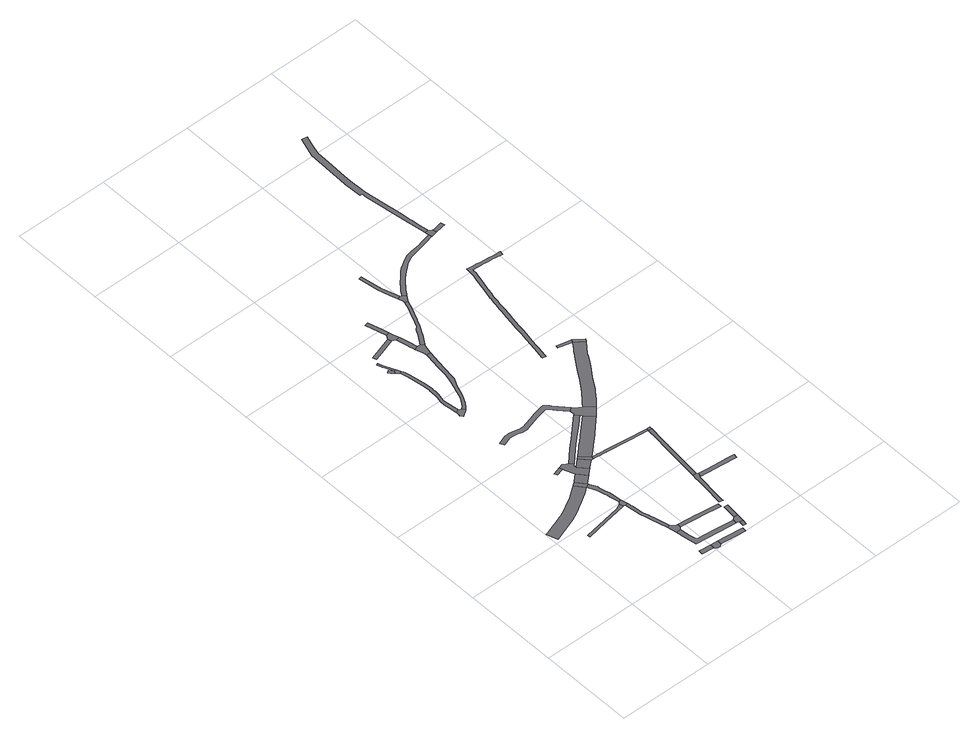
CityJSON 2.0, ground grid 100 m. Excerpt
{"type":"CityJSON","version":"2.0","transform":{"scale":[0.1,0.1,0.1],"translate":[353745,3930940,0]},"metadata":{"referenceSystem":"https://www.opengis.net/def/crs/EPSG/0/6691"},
"CityObjects":{
"road1":{"type":"Road","attributes":{"RoadStructureAttribute.sectionType":"1"},"geometry":[{"type":"MultiSurface","lod":"1","boundaries":[[[0,1,2,3,4,5,6,7,8,9,10,11,12,13,14,15,16,17,18,19,20,21,22,23,24,25,26,27,28,29,30,31,32]]]}]},
"road2":{"type":"Road","attributes":{"RoadStructureAttribute.sectionType":"1"},"geometry":[{"type":"MultiSurface","lod":"1","boundaries":[[[33,34,35,36,37,38,39,40,41]]]}]},
"road3":{"type":"Road","attributes":{"RoadStructureAttribute.sectionType":"1"},"geometry":[{"type":"MultiSurface","lod":"1","boundaries":[[[42,43,44,45]]]}]},
"road4":{"type":"Road","geometry":[{"type":"MultiSurface","lod":"1","boundaries":[[[46,47,48,49,50,51,52]]]}]},
"road5":{"type":"Road","attributes":{"RoadStructureAttribute.sectionType":"1"},"geometry":[{"type":"MultiSurface","lod":"1","boundaries":[[[47,53,54,55,56,57,58,59,60,61,62,63,64,65,66,67,48]]]}]},
"road6":{"type":"Road","geometry":[{"type":"MultiSurface","lod":"1","boundaries":[[[68,69,70,45,44,71]]]}]},
"road7":{"type":"Road","geometry":[{"type":"MultiSurface","lod":"1","boundaries":[[[72,73,41,40,64,63,74,75]]]}]},
"road8":{"type":"Road","geometry":[{"type":"MultiSurface","lod":"1","boundaries":[[[76,77,78,0,32,79]]]}]},
"road9":{"type":"Road","attributes":{"RoadStructureAttribute.sectionType":"1"},"geometry":[{"type":"MultiSurface","lod":"1","boundaries":[[[80,81,82,83,84,85,86,87,88,89,90,72,75,91,92,93,94,95,96,97,98,99,100,101,79,32]]]}]},
"road10":{"type":"Road","attributes":{"RoadStructureAttribute.sectionType":"1"},"geometry":[{"type":"MultiSurface","lod":"1","boundaries":[[[102,103,104,105,106]]]}]},
"road11":{"type":"Road","attributes":{"RoadStructureAttribute.sectionType":"1"},"geometry":[{"type":"MultiSurface","lod":"1","boundaries":[[[107,108,77,76,109]]]}]},
"road12":{"type":"Road","attributes":{"RoadStructureAttribute.sectionType":"1"},"geometry":[{"type":"MultiSurface","lod":"1","boundaries":[[[49,110,111,112,113,114,115,116,117,118,119,50]]]}]},
"road13":{"type":"Road","geometry":[{"type":"MultiSurface","lod":"1","boundaries":[[[120,121,122,123,102,106,124,107,109,125,126,127,128,129]]]}]},
"road14":{"type":"Road","attributes":{"RoadStructureAttribute.sectionType":"1"},"geometry":[{"type":"MultiSurface","lod":"1","boundaries":[[[69,130,131,132,133,134,70]]]}]},
"road15":{"type":"Road","geometry":[{"type":"MultiSurface","lod":"1","boundaries":[[[135,136,137,138,139,140,141,142,143,144,145,146,147]]]}]},
"road16":{"type":"Road","attributes":{"RoadStructureAttribute.sectionType":"1"},"geometry":[{"type":"MultiSurface","lod":"1","boundaries":[[[51,148,149,150,151,152,153,52]]]}]},
"road17":{"type":"Road","attributes":{"RoadStructureAttribute.sectionType":"1"},"geometry":[{"type":"MultiSurface","lod":"1","boundaries":[[[126,154,155,156,127]]]}]},
"road18":{"type":"Road","attributes":{"RoadStructureAttribute.sectionType":"1"},"geometry":[{"type":"MultiSurface","lod":"1","boundaries":[[[146,157,158,159,160,161,162,163,164,165,166,167,168,169,170,171,172,173,174,175,176,177,178,179,180,181,182,147]]]}]},
"road19":{"type":"Road","geometry":[{"type":"MultiSurface","lod":"1","boundaries":[[[156,155,183,184,185]]]}]},
"road20":{"type":"Road","attributes":{"RoadStructureAttribute.sectionType":"1"},"geometry":[{"type":"MultiSurface","lod":"1","boundaries":[[[186,187,188,189,190,191]]]}]},
"road21":{"type":"Road","attributes":{"RoadStructureAttribute.sectionType":"1"},"geometry":[{"type":"MultiSurface","lod":"1","boundaries":[[[192,193,194,195,196,197,198,199,200,191]]]}]},
"road22":{"type":"Road","attributes":{"RoadStructureAttribute.sectionType":"1"},"geometry":[{"type":"MultiSurface","lod":"1","boundaries":[[[201,202,203,204]]]}]},
"road23":{"type":"Road","geometry":[{"type":"MultiSurface","lod":"1","boundaries":[[[190,205,169,168,192,191]]]}]},
"road24":{"type":"Road","geometry":[{"type":"MultiSurface","lod":"1","boundaries":[[[206,114,113,207,203,202,208,209]]]}]},
"road25":{"type":"Road","geometry":[{"type":"MultiSurface","lod":"1","boundaries":[[[206,209,210,211]]]}]},
"road26":{"type":"Road","attributes":{"RoadStructureAttribute.sectionType":"1"},"geometry":[{"type":"MultiSurface","lod":"1","boundaries":[[[212,213,214,215,216,217,218,219,220,221,222,223,224,225,226,227,228,229,230,231,232,233,234,235,236,237,238,239,240,241,242,243]]]}]},
"road27":{"type":"Road","attributes":{"RoadStructureAttribute.sectionType":"1"},"geometry":[{"type":"MultiSurface","lod":"1","boundaries":[[[129,244,245,246,247,248,249,250,251,252,253,254,120]]]}]},
"road28":{"type":"Road","attributes":{"RoadStructureAttribute.sectionType":"1"},"geometry":[{"type":"MultiSurface","lod":"1","boundaries":[[[255,256,257,258,259,260,261,262,263,264,265,266,267,268,269,145,144,270,271,272,273,274,275,276,277,278,279,280,281,282,283]]]}]},
"road29":{"type":"Road","attributes":{"RoadStructureAttribute.sectionType":"1"},"geometry":[{"type":"MultiSurface","lod":"1","boundaries":[[[284,285,286,287,288]]]}]},
"road30":{"type":"Road","attributes":{"RoadStructureAttribute.sectionType":"1"},"geometry":[{"type":"MultiSurface","lod":"1","boundaries":[[[184,289,290,291,292,293,294,295,296,297,298,299,300,301,302,185]]]}]},
"road31":{"type":"Road","geometry":[{"type":"MultiSurface","lod":"1","boundaries":[[[303,304,305,306,307,308,309,310,311,312,313,314,315,316,317,318,319,320,321,322]]]}]},
"road32":{"type":"Road","attributes":{"RoadStructureAttribute.sectionType":"1"},"geometry":[{"type":"MultiSurface","lod":"1","boundaries":[[[323,324,325,326,327,328,329,330,331,332,333,334,335,184,183,336,337,338,339,340,341,342,343,344,345,346,347,348,349,350,351,352]]]}]},
"road33":{"type":"Road","geometry":[{"type":"MultiSurface","lod":"1","boundaries":[[[288,353,354,355,356,357,358,359,360,361,362,284]]]}]},
"road34":{"type":"Road","attributes":{"RoadStructureAttribute.sectionType":"1"},"geometry":[{"type":"MultiSurface","lod":"1","boundaries":[[[363,364,365,366,367,368,369,355,354]]]}]},
"road35":{"type":"Road","geometry":[{"type":"MultiSurface","lod":"1","boundaries":[[[283,370,371,372,373,367,366,374,375,255]]]}]},
"road36":{"type":"Road","attributes":{"RoadStructureAttribute.sectionType":"1"},"geometry":[{"type":"MultiSurface","lod":"1","boundaries":[[[376,377,378,379,380,361,360]]]}]},
"road37":{"type":"Road","attributes":{"RoadStructureAttribute.sectionType":"1"},"geometry":[{"type":"MultiSurface","lod":"1","boundaries":[[[351,381,382,383,384,385,386,387,388,389,390,391,392,393,394,395,396,397,304,303,398,399,400,401,402,403,404,405,406,407,408,409,410,411]]]}]},
"road38":{"type":"Road","geometry":[{"type":"MultiSurface","lod":"1","boundaries":[[[296,295,412,413,414,415,416,417,418,243,242,419,250,249]]]}]},
"road39":{"type":"Road","attributes":{"RoadStructureAttribute.sectionType":"1"},"geometry":[{"type":"MultiSurface","lod":"1","boundaries":[[[321,420,421,422,423,424,425,322]]]}]},
"road40":{"type":"Road","geometry":[{"type":"MultiSurface","lod":"1","boundaries":[[[351,411,426,352]]]}]},
"road41":{"type":"Road","attributes":{"RoadStructureAttribute.sectionType":"1"},"geometry":[{"type":"MultiSurface","lod":"1","boundaries":[[[427,428,429,430,431,432,433,434,373,372,435,436,437,438,439,440,441,442,443,444,445]]]}]},
"road42":{"type":"Road","geometry":[{"type":"MultiSurface","lod":"1","boundaries":[[[446,447,448,449,450,451,452,453,454,427,445]]]}]},
"road43":{"type":"Road","attributes":{"RoadStructureAttribute.sectionType":"1"},"geometry":[{"type":"MultiSurface","lod":"1","boundaries":[[[455,456,457,458,459,460,453,452]]]}]},
"road44":{"type":"Road","attributes":{"RoadStructureAttribute.sectionType":"1"},"geometry":[{"type":"MultiSurface","lod":"1","boundaries":[[[461,462,463,464,465,466,467,468,469,415,414,470,471,472,473,474,475,476,477,478,479,480,481]]]}]},
"road45":{"type":"Road","attributes":{"RoadStructureAttribute.sectionType":"1"},"geometry":[{"type":"MultiSurface","lod":"1","boundaries":[[[482,483,484,485,481]]]}]},
"road46":{"type":"Road","geometry":[{"type":"MultiSurface","lod":"1","boundaries":[[[486,482,481,480,487,488]]]}]},
"road47":{"type":"Road","attributes":{"RoadStructureAttribute.sectionType":"1"},"geometry":[{"type":"MultiSurface","lod":"1","boundaries":[[[489,490,491,492,493,494,495,496,497,498,499,500,501,502,503,504,505,448,447,506,507,508,509,510,511,512,513,514,515,516,517,518,519,520,521]]]}]},
"road48":{"type":"Road","attributes":{"RoadStructureAttribute.sectionType":"1"},"geometry":[{"type":"MultiSurface","lod":"1","boundaries":[[[522,523,524,525,526,527,528,529,530,531,532,533,534,535,536,537,538,539,540,541,542,543,544,545,546,547,548,549,550,551,552,553,554,555,556,557,558,559,560,561,562,563,564,565,566,567,568,569,570,571,572,573,574,575,576,577,578,579,580,581,582,583,584,585,586,587,588,589,590]]]}]},
"road49":{"type":"Road","geometry":[{"type":"MultiSurface","lod":"1","boundaries":[[[591,489,521,592,593,594,595,596,597,598]]]}]},
"road50":{"type":"Road","attributes":{"RoadStructureAttribute.sectionType":"1"},"geometry":[{"type":"MultiSurface","lod":"1","boundaries":[[[599,600,597,596,601,602,603,604,605]]]}]},
"road51":{"type":"Road","attributes":{"RoadStructureAttribute.sectionType":"1"},"geometry":[{"type":"MultiSurface","lod":"1","boundaries":[[[606,607,608,609,610,611,612,613,614,615,616,617,618,619,620,621,622,623,624,625,626,627,628,629,630,631,632,633,634,635,636,637,638,639,640,641,642,591,598]]]}]}
},
"vertices":[
[589,1435,0],[572,1422,0],[538,1396,0],[463,1345,0],[461,1343,0],[454,1339,0],[371,1290,0],[364,1286,0],[363,1286,0],[360,1284,0],[347,1278,0],[333,1268,0],[257,1234,0],[242,1229,0],[202,1214,0],[109,1181,0],[31,1155,0],[10,1148,0],[48,1034,0],[203,1088,0],[250,1104,0],[309,1128,0],[345,1144,0],[373,1158,0],[411,1180,0],[457,1207,0],[489,1225,0],[529,1250,0],[558,1268,0],[581,1284,0],[595,1293,0],[632,1320,0],[662,1343,0],
[715,980,0],[684,967,0],[516,937,0],[274,893,0],[279,866,0],[506,906,0],[744,949,0],[754,951,0],[738,990,0],
[882,92,0],[877,47,0],[1002,35,0],[1007,79,0],
[937,464,0],[897,502,0],[863,493,0],[886,394,0],[930,401,0],[951,422,0],[955,462,0],
[859,655,0],[853,680,0],[847,704,0],[843,718,0],[831,746,0],[823,780,0],[822,785,0],[820,800,0],[809,900,0],[808,904,0],[800,949,0],[773,944,0],[791,777,0],[809,710,0],[822,658,0],
[1057,9,0],[1078,27,0],[1082,72,0],[1022,12,0],
[759,1017,0],[741,991,0],[795,972,0],[785,1022,0],
[698,1370,0],[620,1460,0],[614,1455,0],[702,1362,0],
[666,1334,0],[679,1310,0],[693,1283,0],[693,1282,0],[704,1254,0],[707,1247,0],[714,1228,0],[728,1167,0],[731,1153,0],[741,1107,0],[756,1030,0],[783,1036,0],[775,1112,0],[769,1160,0],[767,1175,0],[755,1211,0],[753,1219,0],[746,1241,0],[742,1281,0],[742,1282,0],[724,1319,0],[705,1356,0],
[645,1680,0],[564,1657,0],[573,1626,0],[633,1644,0],[654,1650,0],
[698,1530,0],[671,1505,0],[777,1439,0],
[901,292,0],[918,177,0],[1167,150,0],[1355,130,0],[1359,175,0],[1341,177,0],[1168,195,0],[976,216,0],[954,237,0],[946,293,0],
[742,1666,0],[725,1671,0],[710,1681,0],[691,1693,0],[688,1558,0],[785,1446,0],[842,1497,0],[762,1587,0],[761,1617,0],[775,1632,0],
[1164,19,0],[1248,11,0],[1350,1,0],[1355,45,0],[1165,64,0],
[426,2783,0],[424,2766,0],[419,2749,0],[442,2721,0],[444,2723,0],[457,2733,0],[462,2737,0],[486,2752,0],[505,2765,0],[513,2773,0],[489,2797,0],[460,2807,0],[424,2803,0],
[1166,397,0],[1174,396,0],[1391,371,0],[1395,411,0],[1179,436,0],[1164,438,0],
[876,1528,0],[919,1566,0],[835,1655,0],
[442,2941,0],[440,2989,0],[459,3078,0],[461,3121,0],[461,3142,0],[461,3155,0],[456,3253,0],[454,3261,0],[427,3421,0],[415,3474,0],[409,3485,0],[402,3500,0],[377,3488,0],[386,3465,0],[398,3415,0],[426,3250,0],[428,3214,0],[431,3156,0],[431,3155,0],[431,3122,0],[429,3082,0],[421,3044,0],[411,2996,0],[410,2991,0],[408,2943,0],[415,2881,0],
[944,1563,0],[947,1589,0],[861,1680,0],
[341,3562,0],[324,3587,0],[299,3570,0],[319,3542,0],[341,3524,0],[360,3547,0],
[377,3555,0],[362,3586,0],[330,3656,0],[322,3681,0],[317,3696,0],[312,3711,0],[293,3705,0],[312,3649,0],[323,3627,0],
[1413,61,0],[1420,111,0],[1385,115,0],[1378,64,0],
[355,3512,0],
[1392,198,0],[1373,128,0],[1420,120,0],[1427,194,0],
[1444,344,0],[1410,348,0],
[1141,2253,0],[1105,2298,0],[1092,2315,0],[1056,2348,0],[1030,2348,0],[1004,2342,0],[995,2340,0],[912,2322,0],[899,2319,0],[748,2272,0],[740,2272,0],[704,2273,0],[643,2291,0],[594,2297,0],[590,2297,0],[548,2293,0],[456,2260,0],[473,2214,0],[559,2245,0],[590,2248,0],[633,2243,0],[649,2239,0],[696,2224,0],[755,2224,0],[765,2227,0],[912,2272,0],[1036,2299,0],[1037,2299,0],[1057,2282,0],[1104,2222,0],[1181,2136,0],[1217,2169,0],
[901,1758,0],[942,1794,0],[977,1826,0],[983,1832,0],[1121,1957,0],[1213,2040,0],[1175,2079,0],[959,1876,0],[933,1852,0],[872,1794,0],[804,1727,0],
[706,3502,0],[701,3470,0],[692,3410,0],[687,3379,0],[686,3377,0],[683,3351,0],[665,3219,0],[659,3181,0],[646,3134,0],[619,3043,0],[604,2999,0],[585,2945,0],[582,2938,0],[564,2895,0],[519,2826,0],[528,2788,0],[531,2791,0],[560,2835,0],[587,2879,0],[607,2927,0],[623,2971,0],[643,3031,0],[672,3079,0],[690,3123,0],[699,3175,0],[710,3248,0],[711,3271,0],[727,3370,0],[746,3496,0],
[575,3876,0],[324,3796,0],[337,3758,0],[456,3796,0],[588,3838,0],
[1013,1649,0],[1040,1674,0],[1098,1727,0],[1104,1732,0],[1218,1842,0],[1276,1898,0],[1313,1936,0],[1228,2021,0],[1050,1854,0],[1039,1844,0],[1001,1809,0],[995,1804,0],[959,1771,0],[935,1749,0],
[1499,820,0],[1463,819,0],[1457,770,0],[1454,739,0],[1451,709,0],[1444,650,0],[1434,577,0],[1424,483,0],[1417,422,0],[1452,412,0],[1454,439,0],[1455,449,0],[1469,573,0],[1474,606,0],[1480,645,0],[1484,678,0],[1487,709,0],[1494,769,0],[1506,768,0],[1510,808,0],
[1309,1549,0],[1082,1574,0],[1075,1575,0],[1070,1575,0],[1058,1577,0],[1045,1578,0],[1033,1579,0],[1020,1581,0],[1008,1582,0],[995,1583,0],[983,1585,0],[971,1586,0],[958,1587,0],[955,1562,0],[968,1560,0],[980,1559,0],[993,1558,0],[1005,1556,0],[1017,1555,0],[1030,1553,0],[1042,1552,0],[1055,1551,0],[1067,1549,0],[1080,1548,0],[1085,1547,0],[1099,1546,0],[1312,1523,0],[1344,1519,0],[1539,1498,0],[1542,1524,0],
[591,3837,0],[628,3820,0],[667,3829,0],[666,3835,0],[656,3870,0],[649,3895,0],[640,3925,0],[640,3926,0],[601,3916,0],[578,3877,0],
[653,3713,0],[661,3678,0],[670,3643,0],[674,3625,0],[713,3635,0],[691,3727,0],[669,3821,0],
[747,3504,0],[770,3592,0],[782,3611,0],[745,3634,0],[696,3541,0],[706,3505,0],
[616,4020,0],[615,4025,0],[607,4058,0],[584,4146,0],[546,4136,0],
[1525,1367,0],[1519,1313,0],[1518,1303,0],[1514,1273,0],[1513,1259,0],[1505,1195,0],[1499,1141,0],[1497,1128,0],[1497,1126,0],[1491,1068,0],[1484,1009,0],[1479,961,0],[1477,949,0],[1473,907,0],[1470,883,0],[1468,862,0],[1465,834,0],[1505,872,0],[1513,945,0],[1514,954,0],[1520,1007,0],[1523,1029,0],[1531,1100,0],[1533,1123,0],[1540,1185,0],[1548,1251,0],[1548,1254,0],[1551,1272,0],[1555,1310,0],[1558,1339,0],[1575,1487,0],
[1330,1953,0],[1388,2016,0],[1393,2022,0],[1300,2101,0],[1276,2115,0],[1272,2117,0],[1257,2126,0],[1187,2090,0],
[1752,743,0],[1899,728,0],[1903,768,0],[1820,777,0],[1753,783,0],[1612,797,0],
[1578,1524,0],
[996,4114,0],[983,4080,0],[976,4061,0],[949,3989,0],[898,3873,0],[874,3822,0],[843,3796,0],[811,3733,0],[845,3713,0],[857,3736,0],[879,3777,0],[899,3811,0],[929,3877,0],[930,3878,0],[932,3883,0],[953,3928,0],[979,3988,0],[1005,4053,0],[1025,4102,0],
[1030,4113,0],[1064,4166,0],[1029,4188,0],[1026,4187,0],[1022,4187,0],[1020,4188,0],[1015,4196,0],[978,4185,0],[996,4127,0],
[1002,4230,0],[954,4379,0],[919,4604,0],[889,4601,0],[920,4391,0],[954,4265,0],
[1719,2687,0],[1702,2664,0],[1692,2649,0],[1648,2583,0],[1577,2478,0],[1503,2367,0],[1422,2250,0],[1346,2156,0],[1332,2140,0],[1417,2050,0],[1421,2054,0],[1446,2084,0],[1514,2169,0],[1528,2189,0],[1614,2320,0],[1686,2426,0],[1750,2523,0],[1768,2553,0],[1774,2564,0],[1864,2682,0],[1769,2755,0],
[1776,2784,0],[1630,2820,0],[1623,2791,0],[1647,2785,0],
[1782,2783,0],[1884,2707,0],[1788,2781,0],
[1711,4592,0],[1583,4563,0],[1571,4560,0],[1526,4551,0],[1464,4543,0],[1399,4531,0],[1354,4509,0],[1253,4446,0],[1241,4438,0],[1231,4430,0],[1171,4366,0],[1128,4320,0],[1085,4269,0],[1066,4246,0],[1061,4239,0],[1054,4229,0],[1032,4193,0],[1068,4173,0],[1070,4175,0],[1094,4208,0],[1102,4218,0],[1189,4321,0],[1234,4366,0],[1324,4439,0],[1327,4442,0],[1351,4459,0],[1394,4482,0],[1418,4490,0],[1525,4515,0],[1533,4517,0],[1571,4525,0],[1632,4539,0],[1716,4559,0],
[1967,4019,0],[1921,4027,0],[1871,4032,0],[1821,4037,0],[1791,4040,0],[1736,4045,0],[1727,4046,0],[1691,4050,0],[1679,4052,0],[1669,3965,0],[1668,3964,0],[1659,3921,0],[1657,3916,0],[1642,3857,0],[1612,3731,0],[1590,3647,0],[1589,3641,0],[1578,3581,0],[1566,3508,0],[1565,3503,0],[1558,3463,0],[1543,3380,0],[1542,3374,0],[1523,3259,0],[1516,3223,0],[1500,3132,0],[1496,3107,0],[1495,3098,0],[1487,3055,0],[1475,2984,0],[1467,2938,0],[1463,2918,0],[1443,2799,0],[1441,2788,0],[1477,2779,0],[1479,2791,0],[1480,2795,0],[1491,2863,0],[1498,2898,0],[1504,2936,0],[1517,3007,0],[1522,3039,0],[1529,3076,0],[1533,3102,0],[1545,3167,0],[1550,3198,0],[1553,3215,0],[1565,3285,0],[1584,3397,0],[1596,3463,0],[1608,3537,0],[1616,3577,0],[1626,3637,0],[1639,3688,0],[1651,3737,0],[1658,3767,0],[1675,3833,0],[1696,3922,0],[1705,3961,0],[1711,4010,0],[1757,4006,0],[1791,4003,0],[1836,3999,0],[1853,3997,0],[1897,3992,0],[1931,3989,0],[1956,3987,0],[2033,3972,0],[2042,4017,0],
[1706,4631,0],[1718,4559,0],[1719,4559,0],[1750,4564,0],[1777,4569,0],[1783,4570,0],[1774,4611,0],[1742,4636,0],
[1834,4617,0],[1798,4613,0],[1798,4574,0],[1834,4581,0],[1863,4583,0],[1896,4587,0],[1888,4629,0],
[1739,4653,0],[1729,4733,0],[1717,4832,0],[1717,4833,0],[1715,4836,0],[1711,4870,0],[1701,4942,0],[1686,5055,0],[1681,5094,0],[1665,5213,0],[1665,5218,0],[1653,5307,0],[1652,5316,0],[1647,5372,0],[1642,5427,0],[1642,5428,0],[1638,5549,0],[1640,5594,0],[1641,5631,0],[1647,5797,0],[1655,6002,0],[1682,6087,0],[1710,6178,0],[1720,6211,0],[1659,6218,0],[1653,6197,0],[1596,6012,0],[1588,5815,0],[1580,5609,0],[1578,5549,0],[1585,5357,0],[1608,5359,0],[1613,5303,0],[1674,4854,0],[1676,4837,0],[1688,4760,0],[1701,4662,0]
]}
